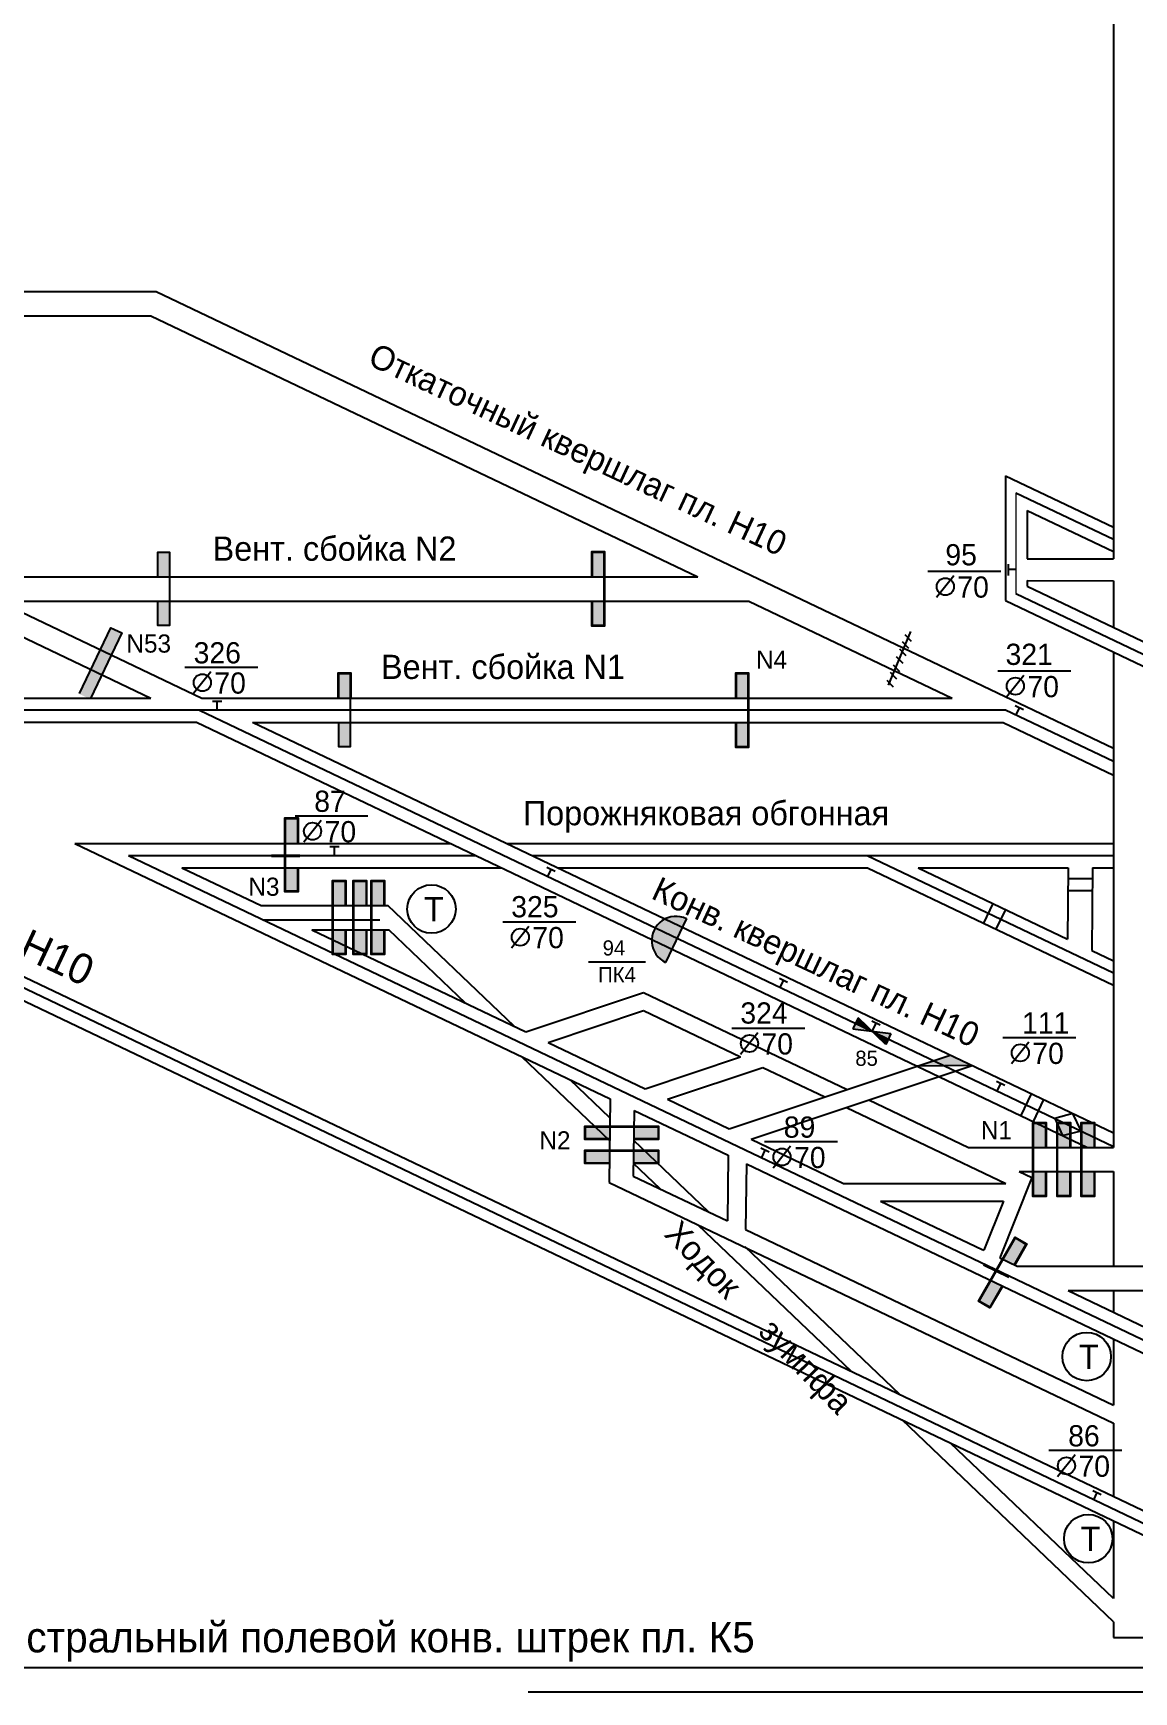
# Model space of a CAD drawing. Header units: millimetres. Extents: x -1214 to 333, y -475 to 396.
# Drawn here: x -730.9 to -549.2, y -196.3 to 77.4 of the extents above; entities that cross this region are included whole.
import ezdxf

# ---------------------------------------------------------------- set-up
doc = ezdxf.new("R2010")
doc.units = ezdxf.units.MM
for name, color, linetype in [('Двери', 7, 'Continuous'), ('Заслоны', 7, 'Continuous'), ('Номера перемычек', 7, 'Continuous'), ('Перемычки', 7, 'Continuous'), ('Пожарные арки', 7, 'Continuous'), ('Пп краны', 1, 'Continuous'), ('Телефоны', 7, 'Continuous'), ('Трубопровод', 1, 'Continuous')]:
    doc.layers.add(name, color=color, linetype=linetype)

msp = doc.modelspace()

# ---------------------------------------------------------------- hatches: boundary and pattern name
for points in [[(-691.52, -58.25), (-691.52, -58.4), (-689.2, -58.4), (-689.2, -58.25)], [(-686.84, -58.4), (-686.84, -58.25), (-689.1, -58.25), (-689.1, -58.4)], [(-579.51, -91.21), (-584.97, -93.03), (-575.9, -92.93)], [(-573.95, -125.68), (-574.02, -125.81), (-571.93, -126.83), (-571.86, -126.7)], [(-569.81, -127.85), (-569.74, -127.72), (-571.77, -126.74), (-571.84, -126.87)]]:
    msp.add_hatch(color=256).paths.add_polyline_path(points)
at = {"layer": 'Двери'}
h = msp.add_hatch(color=256, dxfattribs=at)
h.paths.add_polyline_path([(-710.43, -12.29), (-710.43, -8.19), (-708.23, -8.19), (-708.23, -12.29), (-708.33, -12.29), (-708.33, -8.29), (-710.33, -8.29), (-710.33, -12.29)])
h.paths.add_polyline_path([(-708.33, -16.29), (-708.33, -12.29), (-708.23, -12.29), (-708.23, -16.29)])
h.paths.add_polyline_path([(-710.43, -20.39), (-710.43, -16.29), (-710.33, -16.29), (-710.33, -20.29), (-708.33, -20.29), (-708.33, -16.29), (-708.23, -16.29), (-708.23, -20.39)])
h = msp.add_hatch(color=256, dxfattribs=at)
h.paths.add_polyline_path([(-638.72, -12.29), (-638.72, -8.19), (-636.52, -8.19), (-636.52, -12.29), (-636.62, -12.29), (-636.62, -8.29), (-638.62, -8.29), (-638.62, -12.29)])
h.paths.add_polyline_path([(-636.62, -16.29), (-636.62, -12.29), (-636.52, -12.29), (-636.52, -16.29)])
h.paths.add_polyline_path([(-638.72, -20.39), (-638.72, -16.29), (-638.62, -16.29), (-638.62, -20.29), (-636.62, -20.29), (-636.62, -16.29), (-636.52, -16.29), (-636.52, -20.39)])
h = msp.add_hatch(color=3, dxfattribs=at)
h.paths.add_polyline_path([(-710.33, -8.29), (-708.33, -8.29), (-708.33, -12.29), (-710.33, -12.29)])
h.paths.add_polyline_path([(-708.33, -20.29), (-710.33, -20.29), (-710.33, -16.29), (-708.33, -16.29)])
h = msp.add_hatch(color=3, dxfattribs=at)
h.paths.add_polyline_path([(-638.62, -8.29), (-636.62, -8.29), (-636.62, -12.29), (-638.62, -12.29)])
h.paths.add_polyline_path([(-636.62, -20.29), (-638.62, -20.29), (-638.62, -16.29), (-636.62, -16.29)])
h = msp.add_hatch(color=256, dxfattribs=at)
h.paths.add_polyline_path([(-680.6, -32.3), (-680.6, -28.2), (-678.4, -28.2), (-678.4, -32.3), (-678.5, -32.3), (-678.5, -28.3), (-680.5, -28.3), (-680.5, -32.3)])
h.paths.add_polyline_path([(-678.5, -36.3), (-678.5, -32.3), (-678.4, -32.3), (-678.4, -36.3)])
h.paths.add_polyline_path([(-680.6, -40.4), (-680.6, -36.3), (-680.5, -36.3), (-680.5, -40.3), (-678.5, -40.3), (-678.5, -36.3), (-678.4, -36.3), (-678.4, -40.4)])
h = msp.add_hatch(color=3, dxfattribs=at)
h.paths.add_polyline_path([(-680.5, -28.3), (-678.5, -28.3), (-678.5, -32.3), (-680.5, -32.3)])
h.paths.add_polyline_path([(-678.5, -40.3), (-680.5, -40.3), (-680.5, -36.3), (-678.5, -36.3)])
h = msp.add_hatch(color=256, dxfattribs=at)
h.paths.add_polyline_path([(-614.93, -32.31), (-614.93, -28.21), (-612.73, -28.21), (-612.73, -32.31), (-612.83, -32.31), (-612.83, -28.31), (-614.83, -28.31), (-614.83, -32.31)])
h.paths.add_polyline_path([(-612.83, -36.31), (-612.83, -32.31), (-612.73, -32.31), (-612.73, -36.31)])
h.paths.add_polyline_path([(-614.93, -40.41), (-614.93, -36.31), (-614.83, -36.31), (-614.83, -40.31), (-612.83, -40.31), (-612.83, -36.31), (-612.73, -36.31), (-612.73, -40.41)])
h = msp.add_hatch(color=3, dxfattribs=at)
h.paths.add_polyline_path([(-614.83, -28.31), (-612.83, -28.31), (-612.83, -32.31), (-614.83, -32.31)])
h.paths.add_polyline_path([(-612.83, -40.31), (-614.83, -40.31), (-614.83, -36.31), (-612.83, -36.31)])
h = msp.add_hatch(color=256, dxfattribs=at)
h.paths.add_polyline_path([(-687.13, -56.19), (-687.13, -52.09), (-689.33, -52.09), (-689.33, -56.19), (-689.23, -56.19), (-689.23, -52.19), (-687.23, -52.19), (-687.23, -56.19)])
h.paths.add_polyline_path([(-689.23, -60.19), (-689.23, -56.19), (-689.33, -56.19), (-689.33, -60.19)])
h.paths.add_polyline_path([(-687.13, -64.29), (-687.13, -60.19), (-687.23, -60.19), (-687.23, -64.19), (-689.23, -64.19), (-689.23, -60.19), (-689.33, -60.19), (-689.33, -64.29)])
h = msp.add_hatch(color=3, dxfattribs=at)
h.paths.add_polyline_path([(-687.23, -52.19), (-689.23, -52.19), (-689.23, -56.19), (-687.23, -56.19)])
h.paths.add_polyline_path([(-689.23, -64.19), (-687.23, -64.19), (-687.23, -60.19), (-689.23, -60.19)])
h = msp.add_hatch(color=256, dxfattribs=at)
h.paths.add_polyline_path([(-679.26, -66.53), (-679.26, -62.43), (-681.46, -62.43), (-681.46, -66.53), (-681.36, -66.53), (-681.36, -62.53), (-679.36, -62.53), (-679.36, -66.53)])
h.paths.add_polyline_path([(-681.36, -70.53), (-681.36, -66.53), (-681.46, -66.53), (-681.46, -70.53)])
h.paths.add_polyline_path([(-679.26, -74.63), (-679.26, -70.53), (-679.36, -70.53), (-679.36, -74.53), (-681.36, -74.53), (-681.36, -70.53), (-681.46, -70.53), (-681.46, -74.63)])
h = msp.add_hatch(color=3, dxfattribs=at)
h.paths.add_polyline_path([(-679.36, -62.53), (-681.36, -62.53), (-681.36, -66.53), (-679.36, -66.53)])
h.paths.add_polyline_path([(-681.36, -74.53), (-679.36, -74.53), (-679.36, -70.53), (-681.36, -70.53)])
h = msp.add_hatch(color=256, dxfattribs=at)
h.paths.add_polyline_path([(-675.83, -66.53), (-675.83, -62.43), (-678.03, -62.43), (-678.03, -66.53), (-677.93, -66.53), (-677.93, -62.53), (-675.93, -62.53), (-675.93, -66.53)])
h.paths.add_polyline_path([(-677.93, -70.53), (-677.93, -66.53), (-678.03, -66.53), (-678.03, -70.53)])
h.paths.add_polyline_path([(-675.83, -74.63), (-675.83, -70.53), (-675.93, -70.53), (-675.93, -74.53), (-677.93, -74.53), (-677.93, -70.53), (-678.03, -70.53), (-678.03, -74.63)])
h = msp.add_hatch(color=3, dxfattribs=at)
h.paths.add_polyline_path([(-675.93, -62.53), (-677.93, -62.53), (-677.93, -66.53), (-675.93, -66.53)])
h.paths.add_polyline_path([(-677.93, -74.53), (-675.93, -74.53), (-675.93, -70.53), (-677.93, -70.53)])
h = msp.add_hatch(color=256, dxfattribs=at)
h.paths.add_polyline_path([(-672.89, -66.53), (-672.89, -62.43), (-675.09, -62.43), (-675.09, -66.53), (-674.99, -66.53), (-674.99, -62.53), (-672.99, -62.53), (-672.99, -66.53)])
h.paths.add_polyline_path([(-674.99, -70.53), (-674.99, -66.53), (-675.09, -66.53), (-675.09, -70.53)])
h.paths.add_polyline_path([(-672.89, -74.63), (-672.89, -70.53), (-672.99, -70.53), (-672.99, -74.53), (-674.99, -74.53), (-674.99, -70.53), (-675.09, -70.53), (-675.09, -74.63)])
h = msp.add_hatch(color=3, dxfattribs=at)
h.paths.add_polyline_path([(-672.99, -62.53), (-674.99, -62.53), (-674.99, -66.53), (-672.99, -66.53)])
h.paths.add_polyline_path([(-674.99, -74.53), (-672.99, -74.53), (-672.99, -70.53), (-674.99, -70.53)])
h = msp.add_hatch(color=256, dxfattribs=at)
h.paths.add_polyline_path([(-631.73, -105.13), (-627.63, -105.13), (-627.63, -102.93), (-631.73, -102.93), (-631.73, -103.03), (-627.73, -103.03), (-627.73, -105.03), (-631.73, -105.03)])
h.paths.add_polyline_path([(-635.73, -103.03), (-631.73, -103.03), (-631.73, -102.93), (-635.73, -102.93)])
h.paths.add_polyline_path([(-639.83, -105.13), (-635.73, -105.13), (-635.73, -105.03), (-639.73, -105.03), (-639.73, -103.03), (-635.73, -103.03), (-635.73, -102.93), (-639.83, -102.93)])
h = msp.add_hatch(color=3, dxfattribs=at)
h.paths.add_polyline_path([(-627.73, -105.03), (-627.73, -103.03), (-631.73, -103.03), (-631.73, -105.03)])
h.paths.add_polyline_path([(-639.73, -103.03), (-639.73, -105.03), (-635.73, -105.03), (-635.73, -103.03)])
h = msp.add_hatch(color=256, dxfattribs=at)
h.paths.add_polyline_path([(-563.66, -106.45), (-563.66, -102.35), (-565.86, -102.35), (-565.86, -106.45), (-565.76, -106.45), (-565.76, -102.45), (-563.76, -102.45), (-563.76, -106.45)])
h.paths.add_polyline_path([(-565.76, -110.45), (-565.76, -106.45), (-565.86, -106.45), (-565.86, -110.45)])
h.paths.add_polyline_path([(-563.66, -114.55), (-563.66, -110.45), (-563.76, -110.45), (-563.76, -114.45), (-565.76, -114.45), (-565.76, -110.45), (-565.86, -110.45), (-565.86, -114.55)])
h = msp.add_hatch(color=3, dxfattribs=at)
h.paths.add_polyline_path([(-563.76, -102.45), (-565.76, -102.45), (-565.76, -106.45), (-563.76, -106.45)])
h.paths.add_polyline_path([(-565.76, -114.45), (-563.76, -114.45), (-563.76, -110.45), (-565.76, -110.45)])
h = msp.add_hatch(color=256, dxfattribs=at)
h.paths.add_polyline_path([(-559.66, -106.45), (-559.66, -102.35), (-561.86, -102.35), (-561.86, -106.45), (-561.76, -106.45), (-561.76, -102.45), (-559.76, -102.45), (-559.76, -106.45)])
h.paths.add_polyline_path([(-561.76, -110.45), (-561.76, -106.45), (-561.86, -106.45), (-561.86, -110.45)])
h.paths.add_polyline_path([(-559.66, -114.55), (-559.66, -110.45), (-559.76, -110.45), (-559.76, -114.45), (-561.76, -114.45), (-561.76, -110.45), (-561.86, -110.45), (-561.86, -114.55)])
h = msp.add_hatch(color=3, dxfattribs=at)
h.paths.add_polyline_path([(-559.76, -102.45), (-561.76, -102.45), (-561.76, -106.45), (-559.76, -106.45)])
h.paths.add_polyline_path([(-561.76, -114.45), (-559.76, -114.45), (-559.76, -110.45), (-561.76, -110.45)])
h = msp.add_hatch(color=256, dxfattribs=at)
h.paths.add_polyline_path([(-555.66, -106.45), (-555.66, -102.35), (-557.86, -102.35), (-557.86, -106.45), (-557.76, -106.45), (-557.76, -102.45), (-555.76, -102.45), (-555.76, -106.45)])
h.paths.add_polyline_path([(-557.76, -110.45), (-557.76, -106.45), (-557.86, -106.45), (-557.86, -110.45)])
h.paths.add_polyline_path([(-555.66, -114.55), (-555.66, -110.45), (-555.76, -110.45), (-555.76, -114.45), (-557.76, -114.45), (-557.76, -110.45), (-557.86, -110.45), (-557.86, -114.55)])
h = msp.add_hatch(color=3, dxfattribs=at)
h.paths.add_polyline_path([(-555.76, -102.45), (-557.76, -102.45), (-557.76, -106.45), (-555.76, -106.45)])
h.paths.add_polyline_path([(-557.76, -114.45), (-555.76, -114.45), (-555.76, -110.45), (-557.76, -110.45)])
h = msp.add_hatch(color=256, dxfattribs=at)
h.paths.add_polyline_path([(-631.73, -109.13), (-627.63, -109.13), (-627.63, -106.93), (-631.73, -106.93), (-631.73, -107.03), (-627.73, -107.03), (-627.73, -109.03), (-631.73, -109.03)])
h.paths.add_polyline_path([(-635.73, -107.03), (-631.73, -107.03), (-631.73, -106.93), (-635.73, -106.93)])
h.paths.add_polyline_path([(-639.83, -109.13), (-635.73, -109.13), (-635.73, -109.03), (-639.73, -109.03), (-639.73, -107.03), (-635.73, -107.03), (-635.73, -106.93), (-639.83, -106.93)])
h = msp.add_hatch(color=3, dxfattribs=at)
h.paths.add_polyline_path([(-627.73, -109.03), (-627.73, -107.03), (-631.73, -107.03), (-631.73, -109.03)])
h.paths.add_polyline_path([(-639.73, -107.03), (-639.73, -109.03), (-635.73, -109.03), (-635.73, -107.03)])
h = msp.add_hatch(color=256, dxfattribs=at)
h.paths.add_polyline_path([(-568.89, -125.92), (-566.85, -122.36), (-568.76, -121.26), (-570.8, -124.82), (-570.71, -124.87), (-568.72, -121.4), (-566.99, -122.4), (-568.98, -125.87)])
h.paths.add_polyline_path([(-572.71, -128.34), (-570.71, -124.87), (-570.8, -124.82), (-572.8, -128.29)])
h.paths.add_polyline_path([(-572.93, -132.94), (-570.89, -129.38), (-570.98, -129.33), (-572.97, -132.8), (-574.7, -131.8), (-572.71, -128.34), (-572.8, -128.29), (-574.84, -131.84)])
h = msp.add_hatch(color=3, dxfattribs=at)
h.paths.add_polyline_path([(-566.99, -122.4), (-568.72, -121.4), (-570.71, -124.87), (-568.98, -125.87)])
h.paths.add_polyline_path([(-574.7, -131.8), (-572.97, -132.8), (-570.98, -129.33), (-572.71, -128.34)])
at = {"layer": 'Заслоны'}
h = msp.add_hatch(color=7, dxfattribs=at)
h.paths.add_polyline_path([(-623.05, -68.7, 0.267949), (-627.04, -69.02), (-623.91, -70.51)])
h.paths.add_polyline_path([(-623.91, -70.51), (-627.04, -69.02, 0.267949), (-628.76, -72.63), (-625.64, -74.12)])
h.paths.add_polyline_path([(-625.64, -74.12), (-628.76, -72.63, 0.267949), (-626.5, -75.93)])
at = {"layer": 'Перемычки'}
h = msp.add_hatch(color=256, dxfattribs=at)
h.paths.add_polyline_path([(-718.12, -20.56), (-719.89, -24.26), (-719.8, -24.3), (-718.07, -20.69), (-716.27, -21.55), (-717.99, -25.16), (-717.9, -25.21), (-716.14, -21.51)])
h.paths.add_polyline_path([(-719.8, -24.3), (-719.89, -24.26), (-723.37, -31.57), (-721.39, -32.52), (-717.9, -25.21), (-717.99, -25.16), (-721.44, -32.38), (-723.24, -31.52)])
h = msp.add_hatch(color=3, dxfattribs=at)
h.paths.add_polyline_path([(-716.27, -21.55), (-718.07, -20.69), (-719.8, -24.3), (-717.99, -25.16)])
h.paths.add_polyline_path([(-721.52, -27.91), (-719.71, -28.77), (-717.99, -25.16), (-719.8, -24.3)])
h.paths.add_polyline_path([(-721.52, -27.91), (-723.24, -31.52), (-721.44, -32.38), (-719.71, -28.77)])
at = {"layer": 'Пп краны'}
h = msp.add_hatch(color=256, dxfattribs=at)
h.paths.add_polyline_path([(-595.12, -85.96), (-595.55, -86.86), (-592.42, -87.27)])
h.paths.add_polyline_path([(-594.68, -85.06), (-595.12, -85.96), (-592.42, -87.27)])
h.paths.add_polyline_path([(-589.72, -88.57), (-589.28, -87.67), (-592.42, -87.27)])
h.paths.add_polyline_path([(-592.42, -87.27), (-590.15, -89.47), (-589.72, -88.57)])
for points in [[(-592.42, -87.27), (-594.68, -85.06), (-595.12, -85.96)], [(-590.15, -89.47), (-589.72, -88.57), (-592.42, -87.27)]]:
    msp.add_hatch(color=256, dxfattribs=at).paths.add_polyline_path(points)

# ---------------------------------------------------------------- linework, layer by layer
for p, q in [((-552.56, 287.32), (-552.56, -9.34)), ((-1038.61, 63.75), (-517.19, -184.93)), ((-969.49, 34.78), (-710.58, 34.78)), ((-710.58, 34.78), (-552.56, -40.58)), ((-834.39, 30.78), (-711.48, 30.78)), ((-711.48, 30.78), (-621.15, -12.3)), ((-570.37, 4.37), (-552.56, -4.12)), ((-570.37, 4.37), (-570.37, -16.19)), ((-566.78, -1.34), (-552.56, -8.12)), ((-566.78, -1.34), (-566.78, -9.34)), ((-566.78, -9.34), (-552.56, -9.34)), ((-744.08, -12.29), (-621.15, -12.3)), ((-566.78, -12.92), (-552.56, -12.93)), ((-566.78, -12.92), (-566.78, -13.84)), ((-552.56, -12.93), (-552.56, -20.62)), ((-744.99, -16.29), (-711.43, -32.29)), ((-736.6, -16.29), (-703.04, -32.29)), ((-736.6, -16.29), (-612.76, -16.31)), ((-612.76, -16.31), (-579.2, -32.31)), ((-570.37, -16.19), (-527.1, -36.82)), ((-566.78, -13.84), (-522.92, -34.76)), ((-586.03, -21.29), (-589.75, -30.19)), ((-586.98, -21.79), (-585.93, -22.89)), ((-587.86, -24.19), (-586.81, -25.29)), ((-587.41, -22.99), (-586.36, -24.09)), ((-588.9, -26.8), (-587.85, -27.9)), ((-588.4, -25.42), (-587.34, -26.52)), ((-552.56, -24.68), (-552.56, -106.45)), ((-589.97, -29.32), (-588.92, -30.42)), ((-589.43, -28.03), (-588.38, -29.13)), ((-765.96, -32.29), (-711.43, -32.29)), ((-703.04, -32.29), (-579.2, -32.31)), ((-820.49, -36.28), (-537.78, -171.11)), ((-765.96, -36.29), (-703.94, -36.29)), ((-703.94, -36.29), (-584.97, -93.03)), ((-694.65, -36.3), (-552.56, -104.06)), ((-694.56, -36.31), (-570.78, -36.33)), ((-570.78, -36.33), (-552.56, -45.01)), ((-724.01, -56.29), (-662, -56.3)), ((-724.01, -56.29), (-635.61, -98.45)), ((-724.01, -56.29), (-724.01, -56.29)), ((-652.7, -56.3), (-552.56, -56.31)), ((-706.33, -60.29), (-653.61, -60.3)), ((-706.33, -60.29), (-693.24, -66.54)), ((-644.31, -60.3), (-593.17, -60.31)), ((-593.17, -60.31), (-552.56, -79.67)), ((-584.78, -60.31), (-560.13, -72.07)), ((-584.78, -60.31), (-560.02, -60.31)), ((-560.02, -60.31), (-560.13, -72.07)), ((-556.02, -60.31), (-556.14, -73.97)), ((-556.02, -60.31), (-552.56, -60.31)), ((-693.24, -66.54), (-672.35, -66.54)), ((-651.5, -86.44), (-672.35, -66.54)), ((-684.86, -70.53), (-672.16, -70.53)), ((-684.86, -70.53), (-649.56, -87.37)), ((-659.49, -82.63), (-672.16, -70.53)), ((-556.14, -73.97), (-552.56, -75.67)), ((-649.56, -87.37), (-630.11, -80.87)), ((-630.11, -80.87), (-596.51, -96.89)), ((-645.86, -89.13), (-630.11, -83.87)), ((-630.11, -83.87), (-614.09, -91.51)), ((-645.86, -89.13), (-629.84, -96.78)), ((-635.71, -105.34), (-650.22, -91.49)), ((-629.84, -96.78), (-614.09, -91.51)), ((-615.96, -103.39), (-579.51, -91.21)), ((-612.35, -105.11), (-575.9, -92.93)), ((-575.9, -92.93), (-584.97, -93.03)), ((-584.97, -93.03), (-556.84, -106.45)), ((-584.97, -93.03), (-584.97, -93.03)), ((-584.97, -93.03), (-584.97, -93.03)), ((-635.66, -101.57), (-642.22, -95.3)), ((-626.19, -98.51), (-610.44, -93.25)), ((-610.44, -93.25), (-600.21, -98.13)), ((-635.61, -98.45), (-635.81, -112.27)), ((-626.19, -98.51), (-615.96, -103.39)), ((-631.65, -100.34), (-631.81, -111.18)), ((-631.65, -100.34), (-616.13, -107.74)), ((-596.6, -99.85), (-570.31, -112.39)), ((-592.91, -98.61), (-576.47, -106.45)), ((-619.38, -117.11), (-631.72, -105.32)), ((-612.35, -105.11), (-597.1, -112.39)), ((-576.47, -106.45), (-552.56, -106.45)), ((-627.37, -113.3), (-631.78, -109.09)), ((-616.13, -107.74), (-616.28, -118.59)), ((-613.15, -109.17), (-613.3, -120.01)), ((-613.15, -109.17), (-535.79, -146.06)), ((-631.81, -111.18), (-616.28, -118.59)), ((-566.02, -111.43), (-571.32, -124.68)), ((-568.09, -110.45), (-552.56, -110.45)), ((-568.09, -110.45), (-566.02, -111.43)), ((-552.56, -110.45), (-552.56, -126.06)), ((-635.81, -112.27), (-552.56, -151.98)), ((-597.1, -112.39), (-570.31, -112.39)), ((-591, -115.3), (-570.72, -115.3)), ((-591, -115.3), (-574.2, -123.31)), ((-570.72, -115.3), (-573.97, -123.42)), ((-595.81, -143.43), (-621.1, -119.29)), ((-613.3, -120.01), (-552.56, -148.98)), ((-587.82, -147.25), (-613.34, -122.87)), ((-574.2, -123.31), (-573.97, -123.42)), ((-571.32, -124.68), (-568.44, -126.06)), ((-568.44, -126.06), (-534.2, -126.06)), ((-560.05, -130.06), (-534.52, -130.06)), ((-560.05, -130.06), (-544.51, -137.47)), ((-552.56, -130.06), (-552.56, -133.63)), ((-552.56, -138.06), (-552.56, -148.98)), ((-552.56, -184.73), (-587.44, -151.43)), ((-552.56, -151.98), (-552.56, -164.06)), ((-552.56, -152.39), (-552.56, -164.06)), ((-552.56, -180.91), (-579.45, -155.24)), ((-552.56, -168.06), (-552.56, -180.91)), ((-552.56, -184.73), (-552.56, -187.31)), ((-552.56, -187.31), (-544.56, -187.31)), ((-878.1, -192.29), (-683.82, -192.29)), ((-713.9, -192.29), (-519.62, -192.29)), ((-679.61, -192.29), (-531.76, -192.29)), ((-649.18, -196.29), (-523.38, -196.29))]:
    msp.add_line(p, q)
at = {"layer": 'Двери'}
for p, q in [((-691.52, -58.25), (-686.84, -58.25)), ((-691.52, -58.4), (-686.84, -58.4)), ((-690.75, -58.25), (-690.75, -58.4)), ((-574.01, -125.81), (-569.81, -127.85)), ((-573.95, -125.68), (-569.74, -127.72))]:
    msp.add_line(p, q, dxfattribs=at)
for points in [[(-638.72, -16.29), (-638.72, -20.39), (-636.52, -20.39), (-636.52, -8.19), (-638.72, -8.19), (-638.72, -12.29)], [(-710.33, -16.29), (-710.33, -20.29), (-708.33, -20.29), (-708.33, -8.29), (-710.33, -8.29), (-710.33, -12.29)], [(-638.62, -16.29), (-638.62, -20.29), (-636.62, -20.29), (-636.62, -8.29), (-638.62, -8.29), (-638.62, -12.29)], [(-678.4, -32.29), (-678.4, -28.2), (-680.6, -28.2), (-680.6, -32.3)], [(-680.5, -36.3), (-680.5, -40.3), (-678.5, -40.3), (-678.5, -28.3), (-680.5, -28.3), (-680.5, -32.3)], [(-614.93, -36.31), (-614.93, -40.41), (-612.73, -40.41), (-612.73, -28.21), (-614.93, -28.21), (-614.93, -32.31)], [(-614.83, -36.31), (-614.83, -40.31), (-612.83, -40.31), (-612.83, -28.31), (-614.83, -28.31), (-614.83, -32.31)], [(-687.13, -60.19), (-687.13, -64.29), (-689.33, -64.29), (-689.33, -52.09), (-687.13, -52.09), (-687.13, -56.19)], [(-687.23, -60.19), (-687.23, -64.19), (-689.23, -64.19), (-689.23, -52.19), (-687.23, -52.19), (-687.23, -56.19)], [(-679.26, -70.53), (-679.26, -74.63), (-681.46, -74.63), (-681.46, -62.43), (-679.26, -62.43), (-679.26, -66.53)], [(-679.36, -70.53), (-679.36, -74.53), (-681.36, -74.53), (-681.36, -62.53), (-679.36, -62.53), (-679.36, -66.53)], [(-675.83, -70.53), (-675.83, -74.63), (-678.03, -74.63), (-678.03, -62.43), (-675.83, -62.43), (-675.83, -66.53)], [(-675.93, -70.53), (-675.93, -74.53), (-677.93, -74.53), (-677.93, -62.53), (-675.93, -62.53), (-675.93, -66.53)], [(-672.89, -70.53), (-672.89, -74.63), (-675.09, -74.63), (-675.09, -62.43), (-672.89, -62.43), (-672.89, -66.53)], [(-672.99, -70.53), (-672.99, -74.53), (-674.99, -74.53), (-674.99, -62.53), (-672.99, -62.53), (-672.99, -66.53)], [(-635.73, -105.13), (-639.83, -105.13), (-639.83, -102.93), (-627.63, -102.93), (-627.63, -105.13), (-631.73, -105.13)], [(-635.73, -105.03), (-639.73, -105.03), (-639.73, -103.03), (-627.73, -103.03), (-627.73, -105.03), (-631.73, -105.03)], [(-563.66, -110.45), (-563.66, -114.55), (-565.86, -114.55), (-565.86, -102.35), (-563.66, -102.35), (-563.66, -106.45)], [(-563.76, -110.45), (-563.76, -114.45), (-565.76, -114.45), (-565.76, -102.45), (-563.76, -102.45), (-563.76, -106.45)], [(-559.66, -110.45), (-559.66, -114.55), (-561.86, -114.55), (-561.86, -102.35), (-559.66, -102.35), (-559.66, -106.45)], [(-559.76, -110.45), (-559.76, -114.45), (-561.76, -114.45), (-561.76, -102.45), (-559.76, -102.45), (-559.76, -106.45)], [(-555.66, -110.45), (-555.66, -114.55), (-557.86, -114.55), (-557.86, -102.35), (-555.66, -102.35), (-555.66, -106.45)], [(-555.76, -110.45), (-555.76, -114.45), (-557.76, -114.45), (-557.76, -102.45), (-555.76, -102.45), (-555.76, -106.45)], [(-635.73, -109.13), (-639.83, -109.13), (-639.83, -106.93), (-627.63, -106.93), (-627.63, -109.13), (-631.73, -109.13)], [(-635.73, -109.03), (-639.73, -109.03), (-639.73, -107.03), (-627.73, -107.03), (-627.73, -109.03), (-631.73, -109.03)], [(-570.89, -129.38), (-572.93, -132.94), (-574.84, -131.84), (-568.76, -121.26), (-566.85, -122.36), (-568.89, -125.92)], [(-570.98, -129.33), (-572.97, -132.8), (-574.7, -131.8), (-568.72, -121.4), (-566.99, -122.4), (-568.98, -125.87)]]:
    msp.add_lwpolyline(points, dxfattribs=at)
at = {"layer": 'Заслоны', "color": 7}
for p, q in [((-623.05, -68.7), (-626.5, -75.93)), ((-639.22, -75.83), (-629.82, -75.83))]:
    msp.add_line(p, q, dxfattribs=at)
msp.add_arc((-624.77, -72.32), 4, 64.5025, 244.5025, dxfattribs=at)
at = {"layer": 'Перемычки'}
msp.add_lwpolyline([(-723.24, -31.52), (-718.07, -20.69), (-716.27, -21.55), (-721.44, -32.38)], dxfattribs=at)
at = {"layer": 'Пожарные арки', "color": 1}
for p, q in [((-560.04, -62.07), (-556.04, -62.07)), ((-560.05, -64.07), (-556.05, -64.07)), ((-572.45, -66.19), (-574.01, -69.45)), ((-570.39, -67.17), (-571.95, -70.43)), ((-566.13, -97.59), (-567.85, -101.2)), ((-564.07, -98.57), (-565.79, -102.18))]:
    msp.add_line(p, q, dxfattribs=at)
at = {"layer": 'Пп краны', "color": 7}
for p, q in [((-583.18, -11.36), (-571.15, -11.36)), ((-578.88, -12.14), (-581.76, -15.73)), ((-705.83, -27.2), (-693.81, -27.2)), ((-701.53, -27.98), (-704.41, -31.57)), ((-571.62, -27.78), (-559.59, -27.78)), ((-567.32, -28.56), (-570.2, -32.15)), ((-687.64, -51.73), (-675.61, -51.73)), ((-683.34, -52.51), (-686.22, -56.1)), ((-653.35, -69.2), (-641.32, -69.2)), ((-649.05, -69.98), (-651.93, -73.57)), ((-615.52, -86.75), (-603.5, -86.75)), ((-611.23, -87.53), (-614.1, -91.12)), ((-570.8, -88.3), (-558.77, -88.3)), ((-566.5, -89.08), (-569.38, -92.67)), ((-610.13, -105.49), (-598.11, -105.49)), ((-605.84, -106.27), (-608.71, -109.86)), ((-563.19, -156.43), (-551.16, -156.43)), ((-558.89, -157.21), (-561.77, -160.8))]:
    msp.add_line(p, q, dxfattribs=at)
at = {"layer": 'Пп краны'}
for p, q in [((-701.25, -32.82), (-699.75, -32.82)), ((-700.5, -34.32), (-700.5, -32.82)), ((-567.41, -34.24), (-568.76, -33.59)), ((-568.1, -33.91), (-568.67, -35.08)), ((-681.89, -56.79), (-680.39, -56.79)), ((-681.14, -58.29), (-681.14, -56.79)), ((-644.72, -60.93), (-646.07, -60.27)), ((-645.42, -60.59), (-645.98, -61.76)), ((-606.35, -79.24), (-607.7, -78.58)), ((-607.05, -78.9), (-607.61, -80.07)), ((-594.68, -85.06), (-595.55, -86.86)), ((-595.55, -86.86), (-589.28, -87.67)), ((-590.15, -89.47), (-594.68, -85.06)), ((-591.75, -85.93), (-592.42, -87.3)), ((-591.06, -86.26), (-592.41, -85.61)), ((-589.28, -87.67), (-590.15, -89.47)), ((-570.5, -96.24), (-571.85, -95.59)), ((-571.19, -95.91), (-571.76, -97.08)), ((-609.41, -107.26), (-610.76, -106.6)), ((-610.1, -106.92), (-610.67, -108.09)), ((-554.6, -163.76), (-555.95, -163.11)), ((-555.29, -163.42), (-555.85, -164.59))]:
    msp.add_line(p, q, dxfattribs=at)
at = {"layer": 'Пп краны', "color": 7}
for centre in [(-580.3, -13.91), (-702.95, -29.75), (-568.74, -30.33), (-684.76, -54.28), (-650.47, -71.76), (-612.64, -89.3), (-567.92, -90.85), (-607.26, -108.04), (-560.31, -158.99)]:
    msp.add_circle(centre, 1.42, dxfattribs=at)
at = {"layer": 'Телефоны', "color": 7}
for centre in [(-665.13, -67.12), (-556.97, -140.97), (-556.71, -171.03)]:
    msp.add_circle(centre, 4, dxfattribs=at)
at = {"layer": 'Трубопровод'}
for p, q in [((-568.69, 1.57), (-552.56, -6.09)), ((-569.92, -10.21), (-569.92, -12.05)), ((-568.68, -11.11), (-569.92, -11.11)), ((-568.69, -15.04), (-525.09, -35.84)), ((-497.9, -192.29), (-828.35, -34.32)), ((-570.35, -34.32), (-828.35, -34.32)), ((-703.45, -34.32), (-552.56, -106.28)), ((-552.56, -42.79), (-570.35, -34.32)), ((-715.17, -58.29), (-535.62, -143.93)), ((-715.17, -58.29), (-657.82, -58.29)), ((-648.52, -58.29), (-552.56, -58.29)), ((-593.2, -58.29), (-552.56, -77.67)), ((-673.66, -68.96), (-692.8, -68.96)), ((-559.25, -100.87), (-562.24, -101.66)), ((-557.87, -103.74), (-559.25, -100.87)), ((-562.24, -101.66), (-560.97, -104.48)), ((-560.97, -104.48), (-557.87, -103.74))]:
    msp.add_line(p, q, dxfattribs=at)
at = {"layer": 'Трубопровод', "color": 1, "lineweight": 15}
msp.add_line((-568.69, 1.57), (-568.69, -15.04), dxfattribs=at)

# ---------------------------------------------------------------- texts
for s, height, rotation, p in [('Откаточный квершлаг пл. Н10', 4, 335, (-675.85, 22.81)), ('Вент. квершлаг пл. Н10', 5, 335, (-788.89, -48.96)), ('Конв. квершлаг пл. Н10', 4, 335, (-629.06, -65.28)), ('Ходок     зумпфа', 4, 314, (-626.91, -120.94))]:
    msp.add_text(s, height=height, rotation=rotation).set_placement(p)
for s, height, p in [('Вент. сбойка N2', 4, (-701.26, -9.64)), ('Вент. сбойка N1', 4, (-673.46, -29.15)), ('Порожняковая обгонная', 4, (-650.04, -53.29)), ('Магистральный полевой конв. штрек пл. К5', 5, (-747.47, -189.79))]:
    msp.add_text(s, height=height).set_placement(p)
at = {"layer": 'Заслоны', "color": 7}
for s, p in [('94', (-636.87, -74.78)), ('ПК4', (-637.61, -79.2))]:
    msp.add_text(s, height=2.5, dxfattribs=at).set_placement(p)
at = {"layer": 'Номера перемычек', "color": 7}
for s, p in [('N53', (-715.48, -24.8)), ('N4', (-611.55, -27.46)), ('N3', (-695.35, -64.93)), ('N2', (-647.31, -106.79)), ('N1', (-574.44, -105.12))]:
    msp.add_text(s, height=3, dxfattribs=at).set_placement(p)
at = {"layer": 'Пп краны', "color": 7}
for s, p in [('95', (-580.3, -10.4)), ('70', (-578.32, -15.73)), ('326', (-704.39, -26.58)), ('321', (-570.36, -26.83)), ('70', (-700.97, -31.57)), ('70', (-566.75, -32.16)), ('87', (-684.48, -51.08)), ('70', (-682.77, -56.1)), ('325', (-651.96, -68.48)), ('70', (-648.48, -73.58)), ('324', (-614.14, -86.02)), ('111', (-567.64, -87.66)), ('70', (-610.66, -91.12)), ('70', (-565.94, -92.68)), ('89', (-606.97, -104.85)), ('70', (-605.27, -109.87)), ('86', (-560.02, -155.79)), ('70', (-558.32, -160.81))]:
    msp.add_text(s, height=3.5, dxfattribs=at).set_placement(p)
at = {"layer": 'Пп краны'}
msp.add_text('85', height=2.5, dxfattribs=at).set_placement((-595.16, -92.99))
at = {"layer": 'Телефоны'}
for p in [(-666.38, -69.15), (-558.22, -143), (-557.96, -173.06)]:
    msp.add_text('Т', height=4, dxfattribs=at).set_placement(p)

doc.saveas('drawing.dxf')
